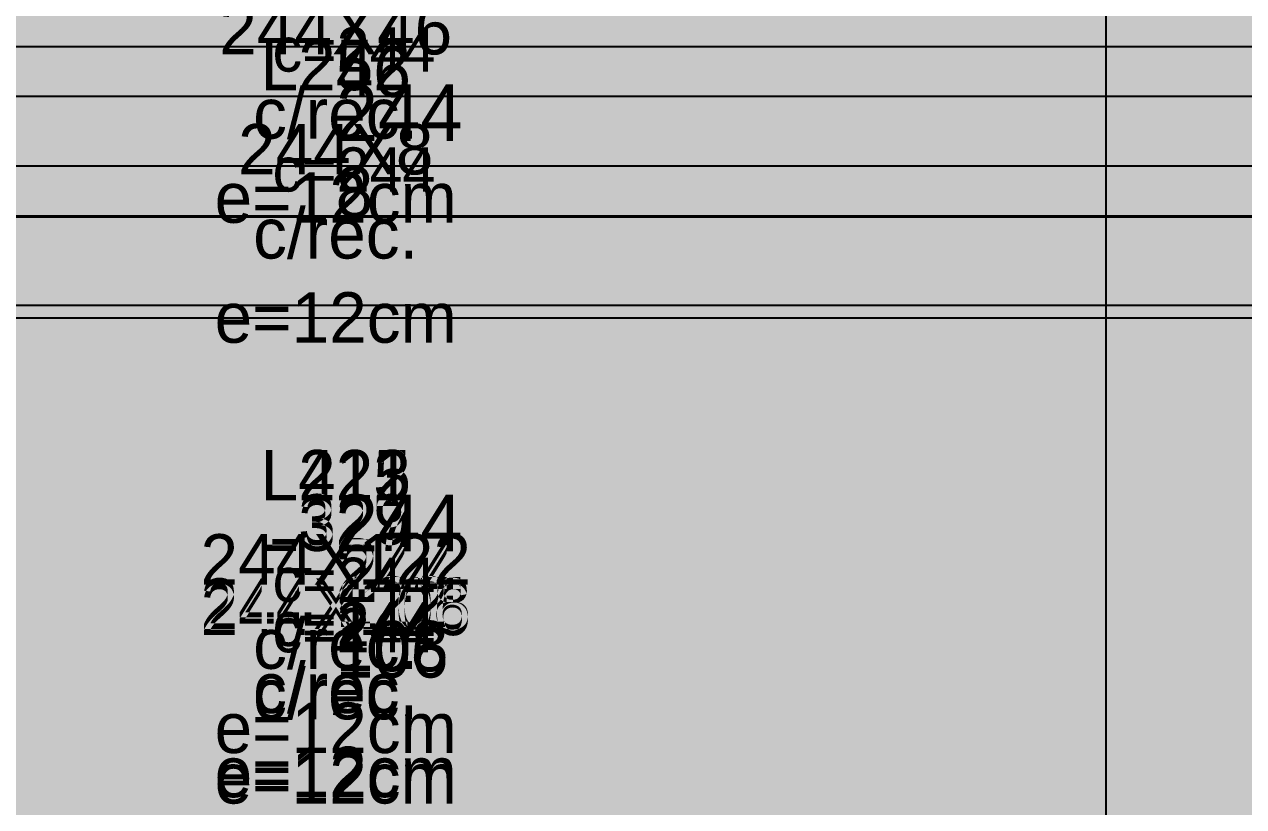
# Model space of a CAD drawing. Extents: x -13000 to 6245, y -61 to 2973.
# Drawn here: x 560.7 to 753.8, y 150.6 to 274.5 of the extents above; entities that cross this region are included whole.
import ezdxf

# ---------------------------------------------------------------- set-up
doc = ezdxf.new("R2010")
doc.units = 0
for name, color, linetype in [('3', 3, 'Continuous'), ('4', 4, 'Continuous'), ('AUX00', 7, 'Continuous'), ('Hachura', 251, 'Continuous'), ('Painéis', 200, 'Continuous')]:
    doc.layers.add(name, color=color, linetype=linetype)

msp = doc.modelspace()

# ---------------------------------------------------------------- hatches: boundary and pattern name
at = {"layer": 'Hachura'}
h = msp.add_hatch(color=7, dxfattribs=at)
h.dxf.hatch_style = 1
h.paths.add_polyline_path([(0, 0), (6184.2, 0), (6184.2, 2970), (0, 2970)])
h = msp.add_hatch(color=7, dxfattribs=at)
h.dxf.hatch_style = 1
h.paths.add_polyline_path([(0, 0), (5984.2, 0), (5984.2, 2870), (0, 2870)])
h = msp.add_hatch(color=7, dxfattribs=at)
h.dxf.hatch_style = 1
h.paths.add_polyline_path([(0, 0), (5984.2, 0), (5984.2, 2870), (0, 2870)])
h = msp.add_hatch(color=7, dxfattribs=at)
h.dxf.hatch_style = 1
h.paths.add_polyline_path([(0, 0), (817.8, 0), (817.8, 444.5), (0, 444.5)])
h = msp.add_hatch(color=7, dxfattribs=at)
h.dxf.hatch_style = 1
h.paths.add_polyline_path([(0, 0), (817.8, 0), (817.8, 434), (0, 434)])
h = msp.add_hatch(color=7, dxfattribs=at)
h.dxf.hatch_style = 1
h.paths.add_polyline_path([(0, 0), (852.1, 0), (852.1, 415.5), (0, 415.5)])
h = msp.add_hatch(color=7, dxfattribs=at)
h.dxf.hatch_style = 1
h.paths.add_polyline_path([(0, 0), (816.5, 0), (816.5, 290), (0, 290)])
h = msp.add_hatch(color=7, dxfattribs=at)
h.dxf.hatch_style = 1
h.paths.add_polyline_path([(0, 0), (816.5, 0), (816.5, 252), (0, 252)])
h = msp.add_hatch(color=7, dxfattribs=at)
h.dxf.hatch_style = 1
h.paths.add_polyline_path([(0, 0), (884.5, 0), (884.5, 244.1), (0, 244.1)])
h = msp.add_hatch(color=7, dxfattribs=at)
h.dxf.hatch_style = 1
h.paths.add_polyline_path([(0, 230), (884.5, 230), (884.5, 0), (0, 0)])

# ---------------------------------------------------------------- linework, layer by layer
at = {"layer": '3'}
for p, q in [((816.5, 252), (0, 252)), ((884.5, 244.1), (0, 244.1)), ((0, 230), (884.5, 230))]:
    msp.add_line(p, q, dxfattribs=at)
for points in [[(732, 0), (732, 2970)], [(732, 0), (732, 2870)], [(732, 0), (732, 2870)], [(732, 0), (732, 444.5)], [(732, 0), (732, 434)], [(732, 0), (732, 415.5)], [(732, 0), (732, 290)], [(0, 271), (816.5, 271)], [(0, 263.1), (884.5, 263.1)], [(816.5, 252), (0, 252)], [(732, 0), (732, 252)], [(884.5, 244.1), (0, 244.1)], [(0, 244), (817.8, 244)], [(0, 244), (817.8, 244)], [(0, 244), (816.5, 244)], [(0, 244), (816.5, 244)], [(0, 244), (5984.2, 244)], [(0, 244), (6184.2, 244)], [(0, 244), (884.5, 244)], [(0, 244), (852.1, 244)], [(0, 244), (5984.2, 244)], [(732, 0), (732, 244.1)], [(0, 230), (884.5, 230)], [(732, 0), (732, 230)], [(0, 228), (3490, 228)], [(732, 0), (732, 228)]]:
    msp.add_lwpolyline(points, dxfattribs=at)
at = {"layer": '3', "lineweight": 25}
for points in [[(0, 0), (816.5, 0), (816.5, 252), (0, 252)], [(0, 0), (884.5, 0), (884.5, 244.1), (0, 244.1)], [(0, 230), (884.5, 230), (884.5, 0), (0, 0)]]:
    msp.add_lwpolyline(points, close=True, dxfattribs=at)
at = {"layer": 'Painéis', "lineweight": 18}
for p, q in [((732, 0), (732, 2970)), ((732, 0), (732, 2870)), ((732, 0), (732, 2870)), ((732, 0), (732, 444.5)), ((732, 0), (732, 434)), ((732, 0), (732, 415.5)), ((732, 0), (732, 290)), ((0, 252), (816.5, 252)), ((732, 0), (732, 252)), ((0, 244.1), (884.5, 244.1)), ((0, 244), (817.8, 244)), ((0, 244), (817.8, 244)), ((0, 244), (816.5, 244)), ((0, 244), (816.5, 244)), ((0, 244), (5984.2, 244)), ((0, 244), (6184.2, 244)), ((0, 244), (884.5, 244)), ((0, 244), (852.1, 244)), ((0, 244), (5984.2, 244)), ((732, 0), (732, 244.1)), ((0, 230), (884.5, 230)), ((732, 0), (732, 230)), ((0, 228), (3490, 228)), ((732, 0), (732, 228))]:
    msp.add_line(p, q, dxfattribs=at)

# ---------------------------------------------------------------- texts
at = {"layer": '3'}
for p in [(600, 267), (600, 248), (600, 183), (600, 183), (600, 183), (600, 183), (600, 183), (600, 183), (600, 183), (600, 183), (600, 183), (600, 176), (600, 175)]:
    msp.add_text('c=244', height=7, dxfattribs=at).set_placement(p)
at = {"layer": '4'}
for s, height, p in [('46', 8, (610, 263)), ('244', 9, (610, 256)), ('8', 8, (610, 244)), ('244', 9, (610, 191)), ('244', 9, (610, 191)), ('244', 9, (610, 191)), ('244', 9, (610, 191)), ('244', 9, (610, 191)), ('244', 9, (610, 191)), ('244', 9, (610, 191)), ('244', 9, (610, 191)), ('244', 9, (610, 191)), ('244', 9, (610, 184)), ('244', 9, (610, 183)), ('122', 8, (610, 179)), ('122', 8, (610, 179)), ('122', 8, (610, 179)), ('122', 8, (610, 179)), ('122', 8, (610, 179)), ('122', 8, (610, 179)), ('122', 8, (610, 179)), ('122', 8, (610, 179)), ('122', 8, (610, 179)), ('108', 8, (610, 172)), ('106', 8, (610, 171))]:
    msp.add_text(s, height=height, dxfattribs=at).set_placement(p)
at = {"layer": 'AUX00', "char_height": 8, "attachment_point": 5}
for s, insert in [('\\pxqc;L251^J244X46^Jc/rec.^Je=12cm', (610, 267)), ('\\pxqc;L252^J244X8^Jc/rec.^Je=12cm', (610, 248)), ('\\pxqc;L211^J244X122^Jc/rec.^Je=12cm', (610, 183)), ('\\pxqc;L213^J244X122^Jc/rec.^Je=12cm', (610, 183)), ('\\pxqc;L251^J244X122^Jc/rec.^Je=12cm', (610, 183)), ('\\pxqc;L252^J244X122^Jc/rec.^Je=12cm', (610, 183)), ('\\pxqc;L323^J244X122^Jc/rec.^Je=12cm', (610, 183)), ('\\pxqc;L325^J244X122^Jc/rec.^Je=12cm', (610, 183)), ('\\pxqc;L330^J244X122^Jc/rec.^Je=12cm', (610, 183)), ('\\pxqc;L331^J244X122^Jc/rec.^Je=12cm', (610, 183)), ('\\pxqc;L420^J244X122^Jc/rec.^Je=12cm', (610, 183)), ('\\pxqc;L329^J244X108^Jc/rec.^Je=12cm', (610, 176)), ('\\pxqc;L327^J244X106^Jc/rec.^Je=12cm', (610, 175))]:
    msp.add_mtext(s, dxfattribs=dict(at, insert=insert))

doc.saveas('drawing.dxf')
